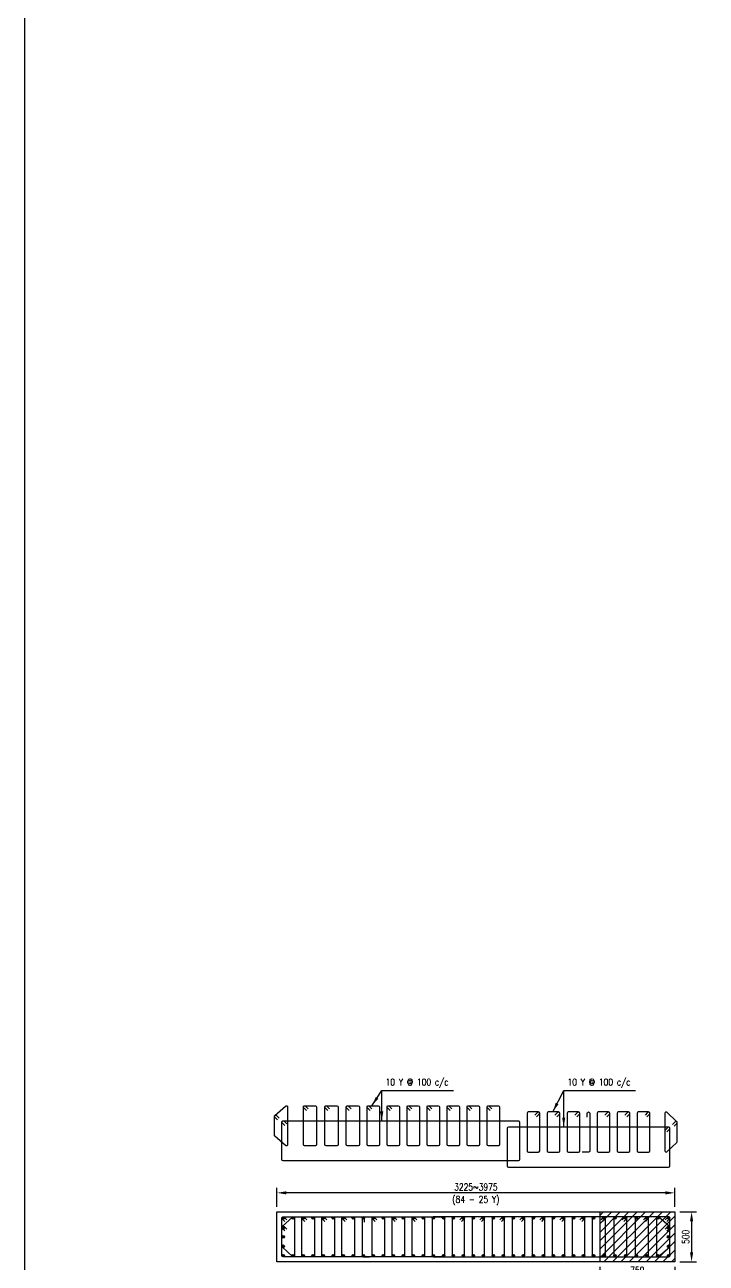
# Model space of a CAD drawing. Extents: x -69352 to 1013721, y -547461 to -186867.
# Drawn here: x 125074 to 152307, y -495990 to -446520 of the extents above; entities that cross this region are included whole.
import ezdxf
from ezdxf.enums import TextEntityAlignment as Align

# ---------------------------------------------------------------- set-up
doc = ezdxf.new("R2010")
doc.units = 0
doc.header["$LTSCALE"] = 500
doc.header["$MEASUREMENT"] = 0
doc.header["$PDMODE"] = 35
doc.header["$PDSIZE"] = -15
doc.linetypes.add('HIDDEN2', pattern=[0.1875, 0.125, -0.0625])
doc.layers.get('DEFPOINTS').update_dxf_attribs({"color": 4})
for name, color, linetype in [('S-COLUMN', 1, 'Continuous'), ('S-CONCRET LINE', 4, 'Continuous'), ('S-DIM-1', 5, 'Continuous'), ('S-REINFORCEMENT', 6, 'Continuous'), ('S-STIRUPS)', 3, 'Continuous'), ('S-TEXT-1 @ 1', 4, 'Continuous')]:
    doc.layers.add(name, color=color, linetype=linetype)
doc.styles.add('ROMANS', font='simplex.shx', dxfattribs={"width": 0.8, "height": 275})
doc.dimstyles.new('dim25', dxfattribs={"dimtxt": 250, "dimasz": 250, "dimexe": 200, "dimexo": 200, "dimgap": 100, "dimtad": 1, "dimdec": 0, "dimlfac": 0.25, "dimzin": 0, "dimdsep": 46, "dimtxsty": 'ROMANS', "dimcen": 0, "dimclrd": 5, "dimclre": 5, "dimclrt": 4, "dimadec": 0, "dimazin": 0, "dimtfac": 1, "dimtdec": 0, "dimtix": 1, "dimtofl": 0, "dimtmove": 2, "dimatfit": 3, "dimfxl": 0, "dimtolj": 1, "dimtzin": 0, "dimlwd": -1, "dimlwe": -1, "dimarcsym": 0})

# ---------------------------------------------------------------- blocks, each defined once
blk = doc.blocks.new('*D1273')
at = {"layer": 'DEFPOINTS', "color": 0}
for p in [(151051, -493936), (151051, -495936), (151721, -495936)]:
    blk.add_point(p, dxfattribs=at)
at = {"layer": 'S-DIM-1', "color": 5}
for p, q in [((151251, -493936), (151921, -493936)), ((151721, -494311), (151721, -495561)), ((151251, -495936), (151921, -495936))]:
    blk.add_line(p, q, dxfattribs=at)
for points in [[(151783, -494311), (151658, -494311), (151721, -493936)], [(151658, -495561), (151783, -495561), (151721, -495936)]]:
    blk.add_solid(points, dxfattribs=at)
at = {"layer": 'S-DIM-1', "color": 4, "insert": (151483, -494936), "char_height": 275, "attachment_point": 5, "rotation": 90, "style": 'ROMANS'}
blk.add_mtext('\\A1;{500}', dxfattribs=at)
blk = doc.blocks.new('*D1274')
at = {"layer": 'DEFPOINTS', "color": 0}
for p in [(135151, -493178), (135151, -493936), (151051, -493936)]:
    blk.add_point(p, dxfattribs=at)
at = {"layer": 'S-DIM-1', "color": 5}
for p, q in [((135151, -493736), (135151, -492978)), ((150676, -493178), (135526, -493178)), ((151051, -493736), (151051, -492978))]:
    blk.add_line(p, q, dxfattribs=at)
for points in [[(135526, -493116), (135526, -493241), (135151, -493178)], [(150676, -493241), (150676, -493116), (151051, -493178)]]:
    blk.add_solid(points, dxfattribs=at)
at = {"layer": 'S-DIM-1', "color": 4, "char_height": 275, "attachment_point": 5, "style": 'ROMANS'}
for s, insert in [('\\A1;{\\Fsimplex.shx|c1;\\W0.8;3225~3975', (143101, -492941)), ('\\Fsimplex.shx|c0;(84 - 25 Y)}', (143101, -493488))]:
    blk.add_mtext(s, dxfattribs=dict(at, insert=insert))
blk = doc.blocks.new('*D1276')
at = {"layer": 'DEFPOINTS', "color": 0}
for p in [(148051, -495936), (151051, -495936), (151051, -496514)]:
    blk.add_point(p, dxfattribs=at)
at = {"layer": 'S-DIM-1', "color": 5}
for p, q in [((148051, -496136), (148051, -496714)), ((151051, -496136), (151051, -496714)), ((148426, -496514), (150676, -496514))]:
    blk.add_line(p, q, dxfattribs=at)
for points in [[(148426, -496451), (148426, -496576), (148051, -496514)], [(150676, -496576), (150676, -496451), (151051, -496514)]]:
    blk.add_solid(points, dxfattribs=at)
at = {"layer": 'S-DIM-1', "color": 4, "char_height": 275, "attachment_point": 5, "style": 'ROMANS'}
for s, insert in [('\\A1;750', (149551, -496276)), ('FLAIR', (149551, -496751))]:
    blk.add_mtext(s, dxfattribs=dict(at, insert=insert))

msp = doc.modelspace()

# ---------------------------------------------------------------- hatches: boundary and pattern name
at = {"layer": 'S-COLUMN', "linetype": 'HIDDEN2', "ltscale": 1000}
h = msp.add_hatch(dxfattribs=at)
h.set_pattern_fill('ANSI31', color=252, scale=75)
h.set_pattern_definition([(45, (100400.62, -495936), (-168.3798, 168.3798), [])])
h.paths.add_polyline_path([(151050.957, -493936.05), (148050.957, -493936.05), (148050.957, -495936.05), (151050.957, -495936.05)])

# ---------------------------------------------------------------- linework, layer by layer
at = {"layer": 'S-COLUMN', "color": 8, "linetype": 'HIDDEN2', "ltscale": 1000}
msp.add_line((148050.957, -493936.05, -5861348.61), (148050.957, -495936.05, -5861348.61), dxfattribs=at)
at = {"layer": 'S-COLUMN', "color": 10, "ltscale": 5, "elevation": 0}
msp.add_lwpolyline([(151050.957, -493936.05), (151050.957, -495936.05), (135150.957, -495936.05), (135150.957, -493936.05)], close=True, dxfattribs=at)
at = {"layer": 'S-CONCRET LINE'}
msp.add_lwpolyline([(125074.242, -412401.384), (292749.782, -412401.384), (292749.782, -524892.569), (125074.242, -524892.569)], close=True, dxfattribs=at)
at = {"layer": 'S-REINFORCEMENT', "color": 5, "const_width": 50}
for points, elevation in [([(135400.957, -494161.045, -1), (135400.957, -494211.045, -1)], -1832875.908), ([(135800.791, -494161.077, -1), (135800.791, -494211.077, -1)], -1773800.071), ([(136200.797, -494161.077, -1), (136200.797, -494211.077, -1)], -1714674.236), ([(136600.802, -494161.077, -1), (136600.802, -494211.077, -1)], -1655548.4), ([(137000.808, -494161.077, -1), (137000.808, -494211.077, -1)], -1596422.564), ([(137400.813, -494161.077, -1), (137400.813, -494211.077, -1)], -1537296.728), ([(137800.819, -494161.077, -1), (137800.819, -494211.077, -1)], -1478170.893), ([(138200.824, -494161.077, -1), (138200.824, -494211.077, -1)], -1419045.057), ([(138600.83, -494161.077, -1), (138600.83, -494211.077, -1)], -1359919.221), ([(139000.835, -494161.077, -1), (139000.835, -494211.077, -1)], -1300793.386), ([(139400.84, -494161.077, -1), (139400.84, -494211.077, -1)], -1241667.55), ([(139800.846, -494161.077, -1), (139800.846, -494211.077, -1)], -1182541.714), ([(140200.851, -494161.077, -1), (140200.851, -494211.077, -1)], -1123415.878), ([(140600.857, -494161.077, -1), (140600.857, -494211.077, -1)], -1064290.043), ([(141000.862, -494161.077, -1), (141000.862, -494211.077, -1)], -1005164.207), ([(141400.868, -494161.077, -1), (141400.868, -494211.077, -1)], -946038.371), ([(141810.074, -494161.082, -1), (141810.074, -494211.082, -1)], -499893.43), ([(142200.879, -494161.077, -1), (142200.879, -494211.077, -1)], -827786.7), ([(142600.884, -494161.077, -1), (142600.884, -494211.077, -1)], -768660.864), ([(143000.889, -494161.077, -1), (143000.889, -494211.077, -1)], -709535.028), ([(143400.895, -494161.077, -1), (143400.895, -494211.077, -1)], -650409.193), ([(143800.9, -494161.077, -1), (143800.9, -494211.077, -1)], -591283.357), ([(144200.906, -494161.077, -1), (144200.906, -494211.077, -1)], -532157.521), ([(144600.911, -494161.077, -1), (144600.911, -494211.077, -1)], -473031.686), ([(145000.917, -494161.077, -1), (145000.917, -494211.077, -1)], -413905.85), ([(145400.922, -494161.077, -1), (145400.922, -494211.077, -1)], -354780.014), ([(145800.928, -494161.077, -1), (145800.928, -494211.077, -1)], -295654.179), ([(146200.933, -494161.077, -1), (146200.933, -494211.077, -1)], -236528.343), ([(146600.938, -494161.077, -1), (146600.938, -494211.077, -1)], -177402.507), ([(147000.944, -494161.077, -1), (147000.944, -494211.077, -1)], -118276.671), ([(147400.949, -494161.077, -1), (147400.949, -494211.077, -1)], -59150.836), ([(147800.958, -494161.05, 1), (147800.958, -494211.05, 1)], -535862.872), ([(148229.409, -494161.048, 1), (148229.409, -494211.048, 1)], -459332.462), ([(148658.001, -494161.047, 1), (148658.001, -494211.047, 1)], -382777.052), ([(149086.592, -494161.046, 1), (149086.592, -494211.046, 1)], -306221.641), ([(149515.183, -494161.045, 1), (149515.183, -494211.045, 1)], -229666.231), ([(149943.775, -494161.043, 1), (149943.775, -494211.043, 1)], -153110.821), ([(150372.366, -494161.042, 1), (150372.366, -494211.042, 1)], -76555.41), ([(150800.958, -494161.045, 1), (150800.958, -494211.045, 1)], 0), ([(135400.953, -494536.043, -1), (135400.953, -494586.043, -1)], -1374681.931), ([(150800.962, -494536.043, 1), (150800.962, -494586.043, 1)], 458193.977), ([(135400.953, -494911.045, -1), (135400.953, -494961.045, -1)], -916462.954), ([(150800.961, -494911.045, 1), (150800.961, -494961.045, 1)], 916412.954), ([(135400.954, -495286.046, -1), (135400.954, -495336.046, -1)], -458243.977), ([(135400.957, -495711.055, 1), (135400.957, -495661.055, 1)], -1832875.908), ([(135800.791, -495711.086, 1), (135800.791, -495661.086, 1)], -1773800.071), ([(136200.797, -495711.086, 1), (136200.797, -495661.086, 1)], -1714674.236), ([(136600.802, -495711.086, 1), (136600.802, -495661.086, 1)], -1655548.4), ([(137000.808, -495711.086, 1), (137000.808, -495661.086, 1)], -1596422.564), ([(137400.813, -495711.086, 1), (137400.813, -495661.086, 1)], -1537296.728), ([(137800.819, -495711.086, 1), (137800.819, -495661.086, 1)], -1478170.893), ([(138200.824, -495711.086, 1), (138200.824, -495661.086, 1)], -1419045.057), ([(138600.83, -495711.086, 1), (138600.83, -495661.086, 1)], -1359919.221), ([(139000.835, -495711.086, 1), (139000.835, -495661.086, 1)], -1300793.386), ([(139400.84, -495711.086, 1), (139400.84, -495661.086, 1)], -1241667.55), ([(139800.846, -495711.086, 1), (139800.846, -495661.086, 1)], -1182541.714), ([(140200.851, -495711.086, 1), (140200.851, -495661.086, 1)], -1123415.878), ([(140600.857, -495711.086, 1), (140600.857, -495661.086, 1)], -1064290.043), ([(141000.862, -495711.086, 1), (141000.862, -495661.086, 1)], -1005164.207), ([(141400.868, -495711.086, 1), (141400.868, -495661.086, 1)], -946038.371), ([(141810.074, -495711.092, 1), (141810.074, -495661.092, 1)], -499893.43), ([(142200.879, -495711.086, 1), (142200.879, -495661.086, 1)], -827786.7), ([(142600.884, -495711.086, 1), (142600.884, -495661.086, 1)], -768660.864), ([(143000.889, -495711.086, 1), (143000.889, -495661.086, 1)], -709535.028), ([(143400.895, -495711.086, 1), (143400.895, -495661.086, 1)], -650409.193), ([(143800.9, -495711.086, 1), (143800.9, -495661.086, 1)], -591283.357), ([(144200.906, -495711.086, 1), (144200.906, -495661.086, 1)], -532157.521), ([(144600.911, -495711.086, 1), (144600.911, -495661.086, 1)], -473031.686), ([(145000.917, -495711.086, 1), (145000.917, -495661.086, 1)], -413905.85), ([(145400.922, -495711.086, 1), (145400.922, -495661.086, 1)], -354780.014), ([(145800.928, -495711.086, 1), (145800.928, -495661.086, 1)], -295654.179), ([(146200.933, -495711.086, 1), (146200.933, -495661.086, 1)], -236528.343), ([(146600.938, -495711.086, 1), (146600.938, -495661.086, 1)], -177402.507), ([(147000.944, -495711.086, 1), (147000.944, -495661.086, 1)], -118276.671), ([(147400.949, -495711.086, 1), (147400.949, -495661.086, 1)], -59150.836), ([(147800.958, -495711.059, -1), (147800.958, -495661.059, -1)], -535862.872), ([(148229.409, -495711.058, -1), (148229.409, -495661.058, -1)], -459332.462), ([(148658.001, -495711.057, -1), (148658.001, -495661.057, -1)], -382777.052), ([(149086.592, -495711.055, -1), (149086.592, -495661.055, -1)], -306221.641), ([(149515.183, -495711.054, -1), (149515.183, -495661.054, -1)], -229666.231), ([(149943.775, -495711.053, -1), (149943.775, -495661.053, -1)], -153110.821), ([(150372.366, -495711.052, -1), (150372.366, -495661.052, -1)], -76555.41), ([(150800.958, -495711.055, -1), (150800.958, -495661.055, -1)], 0), ([(150800.961, -495286.046, 1), (150800.961, -495336.046, 1)], 1374631.931)]:
    msp.add_lwpolyline(points, format="xyb", close=True, dxfattribs=dict(at, elevation=elevation))
at = {"layer": 'S-REINFORCEMENT', "color": 5}
for centre in [(135400.957, -494186.045, -7158361.64), (135800.791, -494186.077, -7099285.804), (136200.797, -494186.077, -7040159.968), (136600.802, -494186.077, -6981034.132), (137000.808, -494186.077, -6921908.297), (137400.813, -494186.077, -6862782.461), (137800.819, -494186.077, -6803656.625), (138200.824, -494186.077, -6744530.79), (138600.83, -494186.077, -6685404.954), (139000.835, -494186.077, -6626279.118), (139400.84, -494186.077, -6567153.283), (139800.846, -494186.077, -6508027.447), (140200.851, -494186.077, -6448901.611), (140600.857, -494186.077, -6389775.775), (141000.862, -494186.077, -6330649.94), (141400.868, -494186.077, -6271524.104), (141810.074, -494186.082, -5825379.162), (142200.879, -494186.077, -6153272.433), (142600.884, -494186.077, -6094146.597), (143000.889, -494186.077, -6035020.761), (143400.895, -494186.077, -5975894.925), (143800.9, -494186.077, -5916769.09), (144200.906, -494186.077, -5857643.254), (144600.911, -494186.077, -5798517.418), (145000.917, -494186.077, -5739391.583), (145400.922, -494186.077, -5680265.747), (145800.928, -494186.077, -5621139.911), (146200.933, -494186.077, -5562014.075), (146600.938, -494186.077, -5502888.24), (147000.944, -494186.077, -5443762.404), (147400.949, -494186.077, -5384636.568), (147800.958, -494186.05, -5861348.605), (148229.409, -494186.048, -5784818.194), (148658.001, -494186.047, -5708262.784), (149086.592, -494186.046, -5631707.374), (149515.183, -494186.045, -5555151.964), (149943.775, -494186.043, -5478596.553), (150372.366, -494186.042, -5402041.143), (150800.958, -494186.045, -5325485.733), (135400.953, -494561.043, -6700167.663), (150800.962, -494561.043, -4867291.756), (135400.953, -494936.045, -6241948.686), (150800.961, -494936.045, -4409072.779), (135400.954, -495311.046, -5783729.71), (135400.957, -495686.055, -7158361.64), (135800.791, -495686.086, -7099285.804), (136200.797, -495686.086, -7040159.968), (136600.802, -495686.086, -6981034.132), (137000.808, -495686.086, -6921908.297), (137400.813, -495686.086, -6862782.461), (137800.819, -495686.086, -6803656.625), (138200.824, -495686.086, -6744530.79), (138600.83, -495686.086, -6685404.954), (139000.835, -495686.086, -6626279.118), (139400.84, -495686.086, -6567153.283), (139800.846, -495686.086, -6508027.447), (140200.851, -495686.086, -6448901.611), (140600.857, -495686.086, -6389775.775), (141000.862, -495686.086, -6330649.94), (141400.868, -495686.086, -6271524.104), (141810.074, -495686.092, -5825379.162), (142200.879, -495686.086, -6153272.433), (142600.884, -495686.086, -6094146.597), (143000.889, -495686.086, -6035020.761), (143400.895, -495686.086, -5975894.925), (143800.9, -495686.086, -5916769.09), (144200.906, -495686.086, -5857643.254), (144600.911, -495686.086, -5798517.418), (145000.917, -495686.086, -5739391.583), (145400.922, -495686.086, -5680265.747), (145800.928, -495686.086, -5621139.911), (146200.933, -495686.086, -5562014.075), (146600.938, -495686.086, -5502888.24), (147000.944, -495686.086, -5443762.404), (147400.949, -495686.086, -5384636.568), (147800.958, -495686.059, -5861348.605), (148229.409, -495686.058, -5784818.194), (148658.001, -495686.057, -5708262.784), (149086.592, -495686.055, -5631707.374), (149515.183, -495686.054, -5555151.964), (149943.775, -495686.053, -5478596.553), (150372.366, -495686.052, -5402041.143), (150800.958, -495686.055, -5325485.733), (150800.961, -495311.046, -3950853.802)]:
    msp.add_circle(centre, 50, dxfattribs=at)
at = {"layer": 'S-STIRUPS)', "color": 8}
for points, elevation in [([(135171.665, -490265.251), (135065.597, -490159.185, -0.414211357), (135065.598, -490088.474), (135496.074, -489711.688, -0.64958832), (135579.549, -489748.828), (135579.555, -491248.84, -0.642597342), (135496.807, -491286.634), (135068.878, -490912.183, -0.222129016), (135050.953, -490873.827), (135050.954, -490123.83, -0.668179418), (135136.308, -490088.474), (135242.375, -490194.54)], 458193.977), ([(136328.852, -489890.251), (136222.785, -489784.184, -0.668179418), (136258.141, -489698.83), (136686.732, -489698.831, -0.414213562), (136736.732, -489748.831), (136736.632, -491248.828, -0.414213562), (136686.632, -491298.828), (136258.041, -491298.827, -0.414213562), (136208.041, -491248.827), (136208.141, -489748.83, -0.668179418), (136293.495, -489713.473), (136399.562, -489819.54)], -153110.821), ([(137186.035, -489890.254), (137079.967, -489784.187, -0.668179418), (137115.323, -489698.832), (137543.914, -489698.833, -0.414213562), (137593.914, -489748.833), (137593.815, -491248.83, -0.414213562), (137543.815, -491298.83), (137115.224, -491298.83, -0.414213562), (137065.224, -491248.83), (137065.323, -489748.833, -0.668179418), (137150.678, -489713.476), (137256.745, -489819.543)], -306221.641), ([(138043.214, -489890.229), (137937.147, -489784.163, -0.668179418), (137972.503, -489698.808), (138400.957, -489698.836, -0.414213562), (138450.957, -489748.836), (138450.857, -491248.833, -0.414213562), (138400.857, -491298.833), (137972.403, -491298.805, -0.414213562), (137922.403, -491248.805), (137922.503, -489748.808, -0.668179418), (138007.857, -489713.452), (138113.925, -489819.518)], -995170.334), ([(138871.674, -489890.257), (138765.607, -489784.191, -0.668179418), (138800.963, -489698.836), (139200.968, -489698.836, -0.414213562), (139250.968, -489748.836), (139250.868, -491248.833, -0.414213562), (139200.868, -491298.833), (138800.863, -491298.833, -0.414213562), (138750.863, -491248.833), (138750.963, -489748.837, -0.668179418), (138836.317, -489713.48), (138942.385, -489819.546)], -594988.708), ([(139671.514, -489890.284), (139565.447, -489784.217, -0.668179418), (139600.803, -489698.863), (140000.808, -489698.863, -0.414213562), (140050.808, -489748.863), (140050.708, -491248.86, -0.414213562), (140000.708, -491298.86), (139600.703, -491298.86, -0.414213562), (139550.703, -491248.86), (139550.803, -489748.863, -0.668179418), (139636.157, -489713.506), (139742.225, -489819.573)], -1773800.071), ([(140471.525, -489890.284), (140365.458, -489784.217, -0.668179418), (140400.814, -489698.863), (140800.819, -489698.863, -0.414213562), (140850.819, -489748.863), (140850.719, -491248.86, -0.414213562), (140800.719, -491298.86), (140400.714, -491298.86, -0.414213562), (140350.714, -491248.86), (140350.814, -489748.863, -0.668179418), (140436.168, -489713.506), (140542.236, -489819.573)], -1655548.4), ([(141271.536, -489890.284), (141165.469, -489784.217, -0.668179418), (141200.825, -489698.863), (141600.83, -489698.863, -0.414213562), (141650.83, -489748.863), (141650.73, -491248.86, -0.414213562), (141600.73, -491298.86), (141200.725, -491298.86, -0.414213562), (141150.725, -491248.86), (141150.825, -489748.863, -0.668179418), (141236.179, -489713.506), (141342.246, -489819.573)], -1537296.728), ([(142071.547, -489890.284), (141965.479, -489784.217, -0.668179418), (142000.836, -489698.863), (142400.84, -489698.863, -0.414213562), (142450.84, -489748.863), (142450.741, -491248.86, -0.414213562), (142400.741, -491298.86), (142000.736, -491298.86, -0.414213562), (141950.736, -491248.86), (141950.836, -489748.863, -0.668179418), (142036.19, -489713.506), (142142.257, -489819.573)], -1419045.057), ([(142871.732, -489890.284), (142765.664, -489784.218, -0.668179418), (142801.02, -489698.863), (143201.025, -489698.863, -0.414213562), (143251.025, -489748.863), (143250.925, -491248.86, -0.414213562), (143200.925, -491298.86), (142800.921, -491298.86, -0.414213562), (142750.921, -491248.86), (142751.02, -489748.864, -0.668179418), (142836.375, -489713.507), (142942.442, -489819.573)], -650409.193), ([(143671.569, -489890.284), (143565.501, -489784.217, -0.668179418), (143600.857, -489698.863), (144000.862, -489698.863, -0.414213562), (144050.862, -489748.863), (144050.763, -491248.86, -0.414213562), (144000.763, -491298.86), (143600.758, -491298.86, -0.414213562), (143550.758, -491248.86), (143550.857, -489748.863, -0.668179418), (143636.212, -489713.506), (143742.279, -489819.573)], -1182541.714), ([(145530.331, -490140.202), (145636.398, -490034.135, 0.668179418), (145601.042, -489948.781), (145201.038, -489948.78, 0.414213562), (145151.038, -489998.78), (145151.137, -491498.777, 0.414213562), (145201.137, -491548.777), (145601.142, -491548.778, 0.414213562), (145651.142, -491498.778), (145651.042, -489998.781, 0.668179418), (145565.688, -489963.424), (145459.621, -490069.491)], -1005164.207), ([(146330.342, -490140.202), (146436.409, -490034.135, 0.668179418), (146401.053, -489948.781), (146001.048, -489948.78, 0.414213562), (145951.048, -489998.78), (145951.148, -491498.777, 0.414213562), (146001.148, -491548.777), (146401.153, -491548.778, 0.414213562), (146451.153, -491498.778), (146451.053, -489998.781, 0.668179418), (146365.699, -489963.424), (146259.632, -490069.491)], -1123415.878), ([(147130.353, -490140.202), (147236.42, -490034.135, 0.668179418), (147201.064, -489948.781), (146801.059, -489948.78, 0.414213562), (146751.059, -489998.78), (146751.159, -491498.777, 0.414213562), (146801.159, -491548.777), (147201.164, -491548.778, 0.414213562), (147251.164, -491498.778), (147251.064, -489998.781, 0.668179418), (147165.71, -489963.424), (147059.642, -490069.491)], -1241667.55), ([(147550.896, -490158.78), (147550.896, -489998.78, -1), (147650.896, -489998.78), (147650.896, -491498.783, -0.414213562), (147600.896, -491548.783), (147350.896, -491548.783)], -473031.686), ([(148330.369, -490140.202), (148436.437, -490034.135, 0.668179418), (148401.08, -489948.781), (148001.076, -489948.78, 0.414213562), (147951.076, -489998.78), (147951.175, -491498.777, 0.414213562), (148001.175, -491548.777), (148401.18, -491548.778, 0.414213562), (148451.18, -491498.778), (148451.08, -489998.781, 0.668179418), (148365.726, -489963.424), (148259.659, -490069.491)], -1478170.893), ([(149130.38, -490140.202), (149236.448, -490034.135, 0.668179418), (149201.091, -489948.781), (148801.087, -489948.78, 0.414213562), (148751.087, -489998.78), (148751.186, -491498.777, 0.414213562), (148801.186, -491548.777), (149201.191, -491548.778, 0.414213562), (149251.191, -491498.778), (149251.091, -489998.781, 0.668179418), (149165.737, -489963.424), (149059.67, -490069.491)], -1596422.564), ([(149930.391, -490140.202), (150036.458, -490034.135, 0.668179418), (150001.102, -489948.781), (149601.097, -489948.78, 0.414213562), (149551.097, -489998.78), (149551.197, -491498.777, 0.414213562), (149601.197, -491548.777), (150001.202, -491548.778, 0.414213562), (150051.202, -491498.778), (150051.102, -489998.781, 0.668179418), (149965.748, -489963.424), (149859.681, -490069.491)], -1714674.236), ([(151030.235, -490515.173), (151136.302, -490409.107, 0.414211357), (151136.302, -490338.397), (150734.584, -489961.64, 0.64958832), (150651.108, -489998.78), (150651.103, -491498.792, 0.642597342), (150733.85, -491536.586), (151133.022, -491162.105, 0.222129016), (151150.946, -491123.75), (151150.946, -490373.753, 0.668179418), (151065.592, -490338.396), (150959.524, -490444.462)], 458193.977), ([(135471.666, -490490.257), (135365.599, -490384.191, -0.668179418), (135400.955, -490298.836), (144801.045, -490298.863, -0.414213562), (144851.045, -490348.863), (144851.045, -491848.862, -0.414213562), (144801.045, -491898.862), (135400.955, -491898.836, -0.414213562), (135350.955, -491848.836), (135350.955, -490348.837, -0.668179418), (135436.309, -490313.48), (135542.377, -490419.546)], 0), ([(150730.246, -490740.18), (150836.314, -490634.113, 0.668179418), (150800.957, -490548.759), (144400.868, -490548.786, 0.414213562), (144350.868, -490598.786), (144350.868, -492098.786, 0.414213562), (144400.868, -492148.786), (150800.957, -492148.759, 0.414213562), (150850.957, -492098.759), (150850.957, -490598.759, 0.668179418), (150765.603, -490563.402), (150659.536, -490669.469)], 0), ([(135471.665, -494702.47), (135365.598, -494596.403, -0.414211357), (135365.598, -494525.693), (135767.316, -494148.936, -0.64958832), (135850.791, -494186.077), (135850.797, -495686.088, -0.642597342), (135768.05, -495723.882), (135368.878, -495349.401, -0.222129016), (135350.954, -495311.046), (135350.954, -494561.049, -0.668179418), (135436.308, -494525.692), (135542.375, -494631.759)], -4867291.756), ([(135471.669, -494327.476), (135365.601, -494221.409, -0.668179418), (135400.958, -494136.055), (141801.047, -494136.082, -0.414213562), (141851.047, -494186.082), (141851.047, -495686.082, -0.414213562), (141801.047, -495736.082), (135400.958, -495736.055, -0.414213562), (135350.958, -495686.055), (135350.958, -494186.055, -0.668179418), (135436.312, -494150.698), (135542.379, -494256.765)], -5325485.733), ([(136271.509, -494327.498), (136165.441, -494221.431, -0.668179418), (136200.797, -494136.077), (136600.802, -494136.077, -0.414213562), (136650.802, -494186.077), (136650.703, -495686.074, -0.414213562), (136600.703, -495736.074), (136200.698, -495736.074, -0.414213562), (136150.698, -495686.074), (136150.797, -494186.077, -0.668179418), (136236.152, -494150.72), (136342.219, -494256.787)], -7040159.968), ([(137071.52, -494327.498), (136965.452, -494221.431, -0.668179418), (137000.808, -494136.077), (137400.813, -494136.077, -0.414213562), (137450.813, -494186.077), (137450.713, -495686.074, -0.414213562), (137400.713, -495736.074), (137000.709, -495736.074, -0.414213562), (136950.709, -495686.074), (136950.808, -494186.077, -0.668179418), (137036.163, -494150.72), (137142.23, -494256.787)], -6921908.297), ([(137871.531, -494327.498), (137765.463, -494221.431, -0.668179418), (137800.819, -494136.077), (138200.824, -494136.077, -0.414213562), (138250.824, -494186.077), (138250.724, -495686.074, -0.414213562), (138200.724, -495736.074), (137800.72, -495736.074, -0.414213562), (137750.72, -495686.074), (137750.819, -494186.077, -0.668179418), (137836.173, -494150.72), (137942.241, -494256.787)], -6803656.625), ([(138651.004, -494346.077), (138651.004, -494186.077, 1), (138551.004, -494186.077), (138551.004, -495686.079, 0.414213562), (138601.004, -495736.079), (138851.004, -495736.079)], -5798517.418), ([(139071.547, -494327.498), (138965.479, -494221.431, -0.668179418), (139000.836, -494136.077), (139400.84, -494136.077, -0.414213562), (139450.84, -494186.077), (139450.741, -495686.074, -0.414213562), (139400.741, -495736.074), (139000.736, -495736.074, -0.414213562), (138950.736, -495686.074), (138950.836, -494186.077, -0.668179418), (139036.19, -494150.72), (139142.257, -494256.787)], -6567153.283), ([(139871.558, -494327.498), (139765.49, -494221.431, -0.668179418), (139800.846, -494136.077), (140200.851, -494136.077, -0.414213562), (140250.851, -494186.077), (140250.752, -495686.074, -0.414213562), (140200.752, -495736.074), (139800.747, -495736.074, -0.414213562), (139750.747, -495686.074), (139750.846, -494186.077, -0.668179418), (139836.201, -494150.72), (139942.268, -494256.787)], -6448901.611), ([(140671.569, -494327.498), (140565.501, -494221.431, -0.668179418), (140600.857, -494136.077), (141000.862, -494136.077, -0.414213562), (141050.862, -494186.077), (141050.763, -495686.074, -0.414213562), (141000.763, -495736.074), (140600.758, -495736.074, -0.414213562), (140550.758, -495686.074), (140550.857, -494186.077, -0.668179418), (140636.212, -494150.72), (140742.279, -494256.787)], -6330649.94), ([(150730.246, -494327.471), (150836.314, -494221.405, 0.668179418), (150800.958, -494136.05), (141400.868, -494136.077, 0.414213562), (141350.868, -494186.077), (141350.867, -495686.077, 0.414213562), (141400.867, -495736.077), (150800.957, -495736.05, 0.414213562), (150850.957, -495686.05), (150850.958, -494186.051, 0.668179418), (150765.603, -494150.694), (150659.536, -494256.76)], -5325485.733), ([(142530.346, -494327.498), (142636.414, -494221.431, 0.668179418), (142601.058, -494136.077), (142201.053, -494136.077, 0.414213562), (142151.053, -494186.077), (142151.152, -495686.074, 0.414213562), (142201.152, -495736.074), (142601.157, -495736.074, 0.414213562), (142651.157, -495686.074), (142651.058, -494186.077, 0.668179418), (142565.703, -494150.72), (142459.636, -494256.787)], -6508027.447), ([(143330.183, -494327.498), (143436.251, -494221.432, 0.668179418), (143400.895, -494136.077), (143000.89, -494136.077, 0.414213562), (142950.89, -494186.077), (142950.989, -495686.074, 0.414213562), (143000.989, -495736.074), (143400.994, -495736.074, 0.414213562), (143450.994, -495686.074), (143450.895, -494186.078, 0.668179418), (143365.54, -494150.721), (143259.473, -494256.787)], -5975894.925), ([(144130.368, -494327.498), (144236.435, -494221.431, 0.668179418), (144201.079, -494136.077), (143801.075, -494136.077, 0.414213562), (143751.075, -494186.077), (143751.174, -495686.074, 0.414213562), (143801.174, -495736.074), (144201.179, -495736.074, 0.414213562), (144251.179, -495686.074), (144251.079, -494186.077, 0.668179418), (144165.725, -494150.72), (144059.658, -494256.787)], -6744530.79), ([(144930.379, -494327.498), (145036.446, -494221.431, 0.668179418), (145001.09, -494136.077), (144601.085, -494136.077, 0.414213562), (144551.085, -494186.077), (144551.185, -495686.074, 0.414213562), (144601.185, -495736.074), (145001.19, -495736.074, 0.414213562), (145051.19, -495686.074), (145051.09, -494186.077, 0.668179418), (144965.736, -494150.72), (144859.669, -494256.787)], -6862782.461), ([(145730.39, -494327.498), (145836.457, -494221.431, 0.668179418), (145801.101, -494136.077), (145401.096, -494136.077, 0.414213562), (145351.096, -494186.077), (145351.196, -495686.074, 0.414213562), (145401.196, -495736.074), (145801.201, -495736.074, 0.414213562), (145851.201, -495686.074), (145851.101, -494186.077, 0.668179418), (145765.747, -494150.72), (145659.679, -494256.787)], -6981034.132), ([(146530.401, -494327.498), (146636.468, -494221.431, 0.668179418), (146601.112, -494136.077), (146201.107, -494136.077, 0.414213562), (146151.107, -494186.077), (146151.207, -495686.074, 0.414213562), (146201.207, -495736.074), (146601.212, -495736.074, 0.414213562), (146651.212, -495686.074), (146651.112, -494186.077, 0.668179418), (146565.758, -494150.72), (146459.69, -494256.787)], -7099285.804), ([(147330.241, -494327.471), (147436.308, -494221.405, 0.668179418), (147400.952, -494136.05), (147000.947, -494136.05, 0.414213562), (146950.947, -494186.05), (146951.047, -495686.047, 0.414213562), (147001.047, -495736.047), (147401.052, -495736.047, 0.414213562), (147451.052, -495686.047), (147450.952, -494186.051, 0.668179418), (147365.598, -494150.694), (147259.53, -494256.76)], -5920474.441), ([(148158.701, -494327.443), (148264.768, -494221.377, 0.668179418), (148229.412, -494136.022), (147800.958, -494136.05, 0.414213562), (147750.958, -494186.05), (147751.058, -495686.047, 0.414213562), (147801.058, -495736.047), (148229.512, -495736.019, 0.414213562), (148279.512, -495686.019), (148279.412, -494186.023, 0.668179418), (148194.058, -494150.666), (148087.99, -494256.732)], -6320656.067), ([(149015.88, -494327.468), (149121.948, -494221.401, 0.668179418), (149086.592, -494136.046), (148658.001, -494136.047, 0.414213562), (148608.001, -494186.047), (148608.1, -495686.044, 0.414213562), (148658.1, -495736.044), (149086.691, -495736.044, 0.414213562), (149136.691, -495686.044), (149136.592, -494186.047, 0.668179418), (149051.237, -494150.69), (148945.17, -494256.757)], -5631707.374), ([(149873.063, -494327.465), (149979.13, -494221.398, 0.668179418), (149943.774, -494136.044), (149515.183, -494136.045, 0.414213562), (149465.183, -494186.045), (149465.283, -495686.042, 0.414213562), (149515.283, -495736.042), (149943.874, -495736.041, 0.414213562), (149993.874, -495686.041), (149993.774, -494186.044, 0.668179418), (149908.42, -494150.687), (149802.353, -494256.754)], -5478596.553), ([(150730.25, -494702.465), (150836.318, -494596.399, 0.414211357), (150836.317, -494525.689), (150405.841, -494148.902, 0.64958832), (150322.366, -494186.042), (150322.36, -495686.054, 0.642597342), (150405.108, -495723.848), (150833.037, -495349.397, 0.222129016), (150850.961, -495311.041), (150850.961, -494561.044, 0.668179418), (150765.607, -494525.688), (150659.54, -494631.754)], -4867291.756)]:
    msp.add_lwpolyline(points, format="xyb", dxfattribs=dict(at, elevation=elevation))

# ---------------------------------------------------------------- texts
at = {"layer": 'S-TEXT-1 @ 1', "ltscale": 2500, "style": 'ROMANS', "width": 0.8}
for p in [(139493.263, -488755.447, -8770265.085), (146763.348, -488755.447, -8770265.085)]:
    msp.add_text('10 Y @ 100 c/c', height=275, dxfattribs=at).set_placement(p, align=Align.MIDDLE_LEFT)

# ---------------------------------------------------------------- dimensions: what is measured, and where the dimension line sits
at = {"layer": 'S-DIM-1'}
for base, p1, p2, angle, text, picture, middle in [((135150.957, -493178.454, -2603654.236), (151050.957, -493936.05, -1659733.917), (135150.957, -493936.05, -5325485.733), 180, '{\\Fsimplex.shx|c1;\\W0.8;3225~3975\\X\\Fsimplex.shx|c0;(84 - 25 Y)}', '*D1274', (143100.957, -493178.454, -2603654.236)), ((151720.568, -495936.05, -5325485.733), (151050.957, -493936.05, -5325485.733), (151050.957, -495936.05, -5325485.733), 90, '{<>}', '*D1273', (151483.068, -494936.05, -5325485.733)), ((151050.957, -496513.774, -5861348.61), (148050.957, -495936.05, -5325485.733), (151050.957, -495936.05, -5325485.733), 180, '<>\\XFLAIR', '*D1276', (149550.957, -496513.774, -5861348.61))]:
    dim = msp.add_linear_dim(base=base, p1=p1, p2=p2, angle=angle, text=text, dimstyle='dim25', override={"dimtxt": 375, "dimasz": 375, "dimtxsty": 'ROMANS', "dimtmove": 0}, dxfattribs=at)
    dim.commit()
    dim.dimension.update_dxf_attribs({"geometry": picture, "text_midpoint": middle})

# ---------------------------------------------------------------- leaders
for points in [[(138947.338, -489698.836, -8848022.59), (139341.639, -489089.647, -8848022.59), (142208.012, -489089.647, -8848022.59)], [(139341.637, -490298.819, -8848022.59), (139341.639, -489089.647, -8848022.59), (142208.012, -489089.647, -8848022.59)], [(146174.976, -489946.004, -8848022.59), (146611.724, -489089.647, -8848022.59), (149478.097, -489089.647, -8848022.59)], [(146611.724, -490548.794, -8848022.59), (146611.724, -489089.647, -8848022.59), (149478.097, -489089.647, -8848022.59)]]:
    msp.add_leader(points, dimstyle='dim25', override={"dimasz": 375, "dimtad": 0}, dxfattribs=at)

doc.saveas('drawing.dxf')
